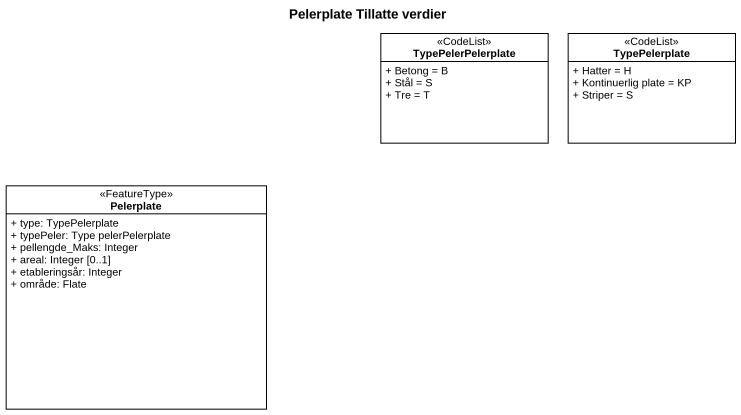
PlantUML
@startuml
title Pelerplate Tillatte verdier
hide circle
hide empty members
skinparam classAttributeIconSize 0
class TypePelerPelerplate <<CodeList>> {
  + Betong = B
  + Stål = S
  + Tre = T
}
class TypePelerplate <<CodeList>> {
  + Hatter = H
  + Kontinuerlig plate = KP
  + Striper = S
}
class Pelerplate <<FeatureType>> {
  + type: TypePelerplate
  + typePeler: Type pelerPelerplate
  + pellengde_Maks: Integer
  + areal: Integer [0..1]
  + etableringsår: Integer
  + område: Flate
}
@enduml
